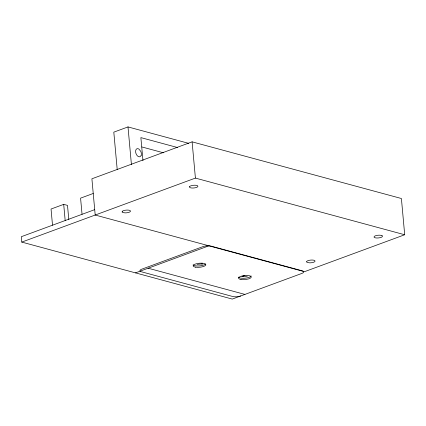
<?xml version="1.0" encoding="UTF-8"?>
<svg xmlns="http://www.w3.org/2000/svg" width="426" height="426" viewBox="0 0 426 426"><rect width="100%" height="100%" fill="white"/><g stroke="black" fill="none" stroke-linecap="round" stroke-linejoin="round"><path stroke-width="0.64" d="M189.639 186.54L189.527 187.254A4.281 1.353 -5.2 0 0 192.919 188.026A4.281 1.353 -5.2 0 0 197.275 187.073L197.952 186.348L197.494 185.699A4.281 1.353 -5.2 0 0 193.356 185.299A4.281 1.353 -5.2 0 0 189.634 186.54M306.789 261.356L306.677 262.07L307.05 262.368L309.532 262.842A4.281 1.353 -5.2 0 0 314.425 261.889L315.102 261.165L314.644 260.515A4.281 1.353 -5.2 0 0 310.506 260.116A4.281 1.353 -5.2 0 0 306.784 261.356M188.734 143.365L128.002 126.921L113.806 132.156L117.214 169.617M192.11 141.847L91.899 178.792L95.2 215.034L304.489 271.692L404.7 234.753L401.404 198.511L192.11 141.847L195.412 178.089L404.7 234.753M68.799 219.619L67.505 205.396L63.703 204.363L51.04 209.033L52.515 225.2M93.235 193.473L80.578 198.143L82.048 214.31M94.71 209.645L21.3 236.707L21.79 242.096L232.266 299.079L301.885 273.412A5.703 1.8 -5.2 0 0 302.3 270.824L210.971 246.1A5.703 1.8 -5.2 0 0 202.946 246.627L141.767 269.179A5.703 1.8 -5.2 0 0 141.352 271.767L232.681 296.491A5.703 1.8 -5.2 0 0 240.706 295.969M21.79 242.096L195.412 178.089M135.489 272.88L208.9 245.813M241.798 276.596L244.913 275.446M201.876 263.907L197.1 264.354M247.288 276.202L242.511 276.65M177.653 147.566L140.868 137.609L142.971 160.703M141.895 146.959L163.456 152.801M148.147 268.21L244.923 294.414M382.047 235.669L382.505 236.318L381.829 237.037A4.281 1.353 -5.2 0 1 377.473 237.99A4.281 1.353 -5.2 0 1 374.076 237.218L374.198 236.51A4.281 1.353 -5.2 0 1 377.91 235.269A4.281 1.353 -5.2 0 1 382.047 235.663M202.025 263.231L202.142 264.546M128.002 126.921L131.437 164.697M63.703 204.363L65.173 220.53M251.111 275.963A6.417 2.023 -5.2 0 1 245.009 278.21A6.417 2.023 -5.2 0 1 238.533 277.134M205.454 264.029A6.417 2.023 -5.2 0 1 199.043 265.962A6.417 2.023 -5.2 0 1 193.122 264.839M141.139 155.421L140.761 156.134L139.579 156.832A4.281 2.631 69.8 0 1 135.628 151.954A4.281 2.631 69.8 0 1 138.865 149.025L140.772 151.379A4.281 2.631 69.8 0 1 141.139 155.421M122.235 211.392L122.124 212.1L122.496 212.404L124.978 212.872A4.281 1.353 -5.2 0 0 129.866 211.919L130.548 211.2L130.084 210.55A4.281 1.353 -5.2 0 0 125.952 210.151A4.281 1.353 -5.2 0 0 122.23 211.392M195.566 267.177A6.417 2.023 -5.2 0 0 205.827 265.015A6.417 2.023 -5.2 0 0 197.094 263.561A6.417 2.023 -5.2 0 0 195.566 267.177M240.972 279.472A6.417 2.023 -5.2 0 0 251.239 277.31A6.417 2.023 -5.2 0 0 242.506 275.856A6.417 2.023 -5.2 0 0 240.972 279.472"/></g></svg>
